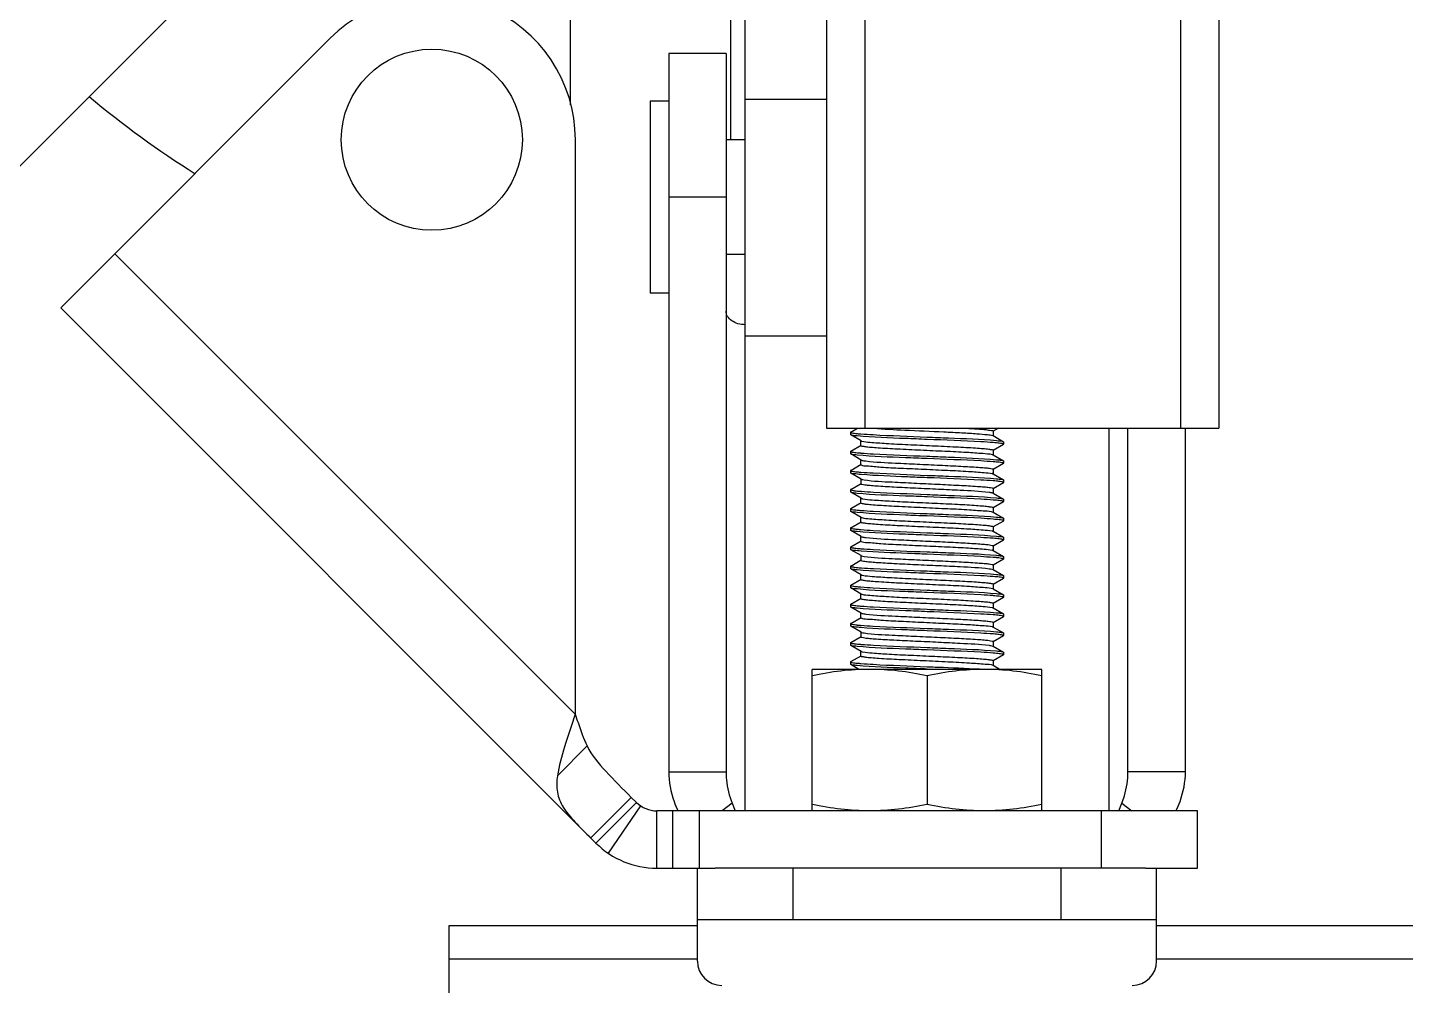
# Model space of a CAD drawing. Extents: x 27938 to 1507990, y 110129 to 923079.
# Drawn here: x 548764 to 549942, y 365595 to 366413 of the extents above; entities that cross this region are included whole.
import ezdxf

# ---------------------------------------------------------------- set-up
doc = ezdxf.new("R2010")
doc.units = 0
doc.header["$LTSCALE"] = 1000
doc.header["$MEASUREMENT"] = 0

msp = doc.modelspace()

# ---------------------------------------------------------------- linework, layer by layer
for p, q in [((549365, 366317.4), (549365, 369059.5)), ((549446.8, 368785.7), (549446.8, 366070.8)), ((549479.5, 368785.7), (549479.5, 366070.8)), ((549749.4, 368785.7), (549749.4, 366070.8)), ((549782.1, 368785.7), (549782.1, 366070.8)), ((549377.3, 365743.7), (549377.3, 366632.6)), ((548964.8, 366502.4), (548727.7, 366265.4)), ((549227.9, 366347.3), (549227.9, 366450)), ((548792.2, 366173.7), (549022.6, 366404.1)), ((549360.9, 366391), (549311.9, 366391)), ((549311.9, 366391), (549311.9, 365777.2)), ((549360.9, 366391), (549360.9, 365777.2)), ((549311.9, 366350.4), (549296, 366350.4)), ((549296, 366350.4), (549296, 366186.2)), ((549377.3, 366352.2), (549446.8, 366352.2)), ((549232, 366317.4), (549232, 365826.3)), ((549377.3, 366317.4), (549360.9, 366317.4)), ((549360.9, 366268.3), (549311.9, 366268.3)), ((549232, 365826.3), (548838.4, 366219.9)), ((549377.3, 366219.3), (549360.9, 366219.3)), ((549311.9, 366186.2), (549296, 366186.2)), ((548792.2, 366173.7), (549249.6, 365716.2)), ((549377.3, 366149.8), (549446.8, 366149.8)), ((549446.8, 366070.8), (549782.1, 366070.8)), ((549467.4, 366067.5), (549467.3, 366067.3)), ((549467.3, 366067.3), (549467.3, 366065.3)), ((549467.4, 366067.5), (549473.1, 366070.8)), ((549593.7, 366070.8), (549589.1, 366068.2)), ((549589.2, 366068.4), (549589.2, 366064.3)), ((549688, 366070.8), (549688, 365743.7)), ((549704.4, 365777.2), (549704.4, 366070.8)), ((549753.5, 365777.2), (549753.5, 366070.8)), ((549467.4, 366065.1), (549467.3, 366065.3)), ((549476.3, 366060), (549467.4, 366065.1)), ((549467.4, 366051.2), (549476.3, 366056.3)), ((549476.1, 366056.1), (549476.1, 366060.2)), ((549588.9, 366064.6), (549589.1, 366064.5)), ((549589.1, 366064.5), (549597.9, 366059.3)), ((549597.9, 366056.9), (549589.1, 366051.8)), ((549597.9, 366059.3), (549598.1, 366059.2)), ((549597.9, 366056.9), (549598.1, 366057.1)), ((549598.1, 366059.2), (549598.1, 366057.1)), ((549467.4, 366051.2), (549467.3, 366051)), ((549467.3, 366051), (549467.3, 366048.9)), ((549467.4, 366048.8), (549467.3, 366048.9)), ((549476.3, 366043.6), (549467.4, 366048.8)), ((549476.1, 366039.7), (549476.1, 366043.8)), ((549476.3, 366043.6), (549476.5, 366043.5)), ((549589.1, 366048.1), (549597.9, 366043)), ((549589.2, 366052), (549589.2, 366047.9)), ((549597.9, 366043), (549598.1, 366042.8)), ((549598.1, 366042.8), (549598.1, 366040.8)), ((549467.4, 366034.8), (549467.3, 366034.6)), ((549467.3, 366034.6), (549467.3, 366032.6)), ((549467.4, 366032.4), (549467.3, 366032.6)), ((549467.4, 366034.8), (549476.3, 366040)), ((549476.3, 366027.3), (549467.4, 366032.4)), ((549597.9, 366040.6), (549589.1, 366035.4)), ((549589.1, 366031.8), (549597.9, 366026.6)), ((549589.2, 366035.7), (549589.2, 366031.6)), ((549597.9, 366040.6), (549598.1, 366040.8)), ((549467.4, 366018.5), (549476.3, 366023.6)), ((549476.1, 366027.5), (549476.1, 366023.4)), ((549597.9, 366024.2), (549589.1, 366019.1)), ((549589.2, 366019.3), (549589.2, 366015.2)), ((549597.9, 366026.6), (549598.1, 366026.5)), ((549597.9, 366024.2), (549598.1, 366024.4)), ((549598.1, 366026.5), (549598.1, 366024.4)), ((549467.4, 366018.5), (549467.3, 366018.3)), ((549467.3, 366018.3), (549467.3, 366016.2)), ((549467.4, 366016.1), (549467.3, 366016.2)), ((549476.3, 366010.9), (549467.4, 366016.1)), ((549467.4, 366002.1), (549476.3, 366007.2)), ((549476.1, 366007), (549476.1, 366011.1)), ((549589.1, 366015.4), (549597.9, 366010.3)), ((549597.9, 366007.9), (549589.1, 366002.7)), ((549597.9, 366010.3), (549598.1, 366010.1)), ((549597.9, 366007.9), (549598.1, 366008.1)), ((549598.1, 366010.1), (549598.1, 366008.1)), ((549467.4, 366002.1), (549467.3, 366001.9)), ((549467.3, 366001.9), (549467.3, 365999.9)), ((549467.4, 365999.7), (549467.3, 365999.9)), ((549476.3, 365994.6), (549467.4, 365999.7)), ((549588.9, 365999.2), (549589.1, 365999.1)), ((549589.1, 365999.1), (549597.9, 365993.9)), ((549589.2, 366002.9), (549589.2, 365998.9)), ((549467.4, 365985.7), (549467.3, 365985.6)), ((549467.3, 365985.6), (549467.3, 365983.5)), ((549467.4, 365985.7), (549476.3, 365990.9)), ((549476.1, 365990.7), (549476.1, 365994.8)), ((549597.9, 365991.5), (549589.1, 365986.4)), ((549589.2, 365986.6), (549589.2, 365982.5)), ((549597.9, 365993.9), (549598.1, 365993.7)), ((549597.9, 365991.5), (549598.1, 365991.7)), ((549598.1, 365993.7), (549598.1, 365991.7)), ((549467.4, 365983.3), (549467.3, 365983.5)), ((549476.3, 365978.2), (549467.4, 365983.3)), ((549467.4, 365969.4), (549476.3, 365974.5)), ((549476.1, 365974.3), (549476.1, 365978.4)), ((549476.3, 365978.2), (549476.5, 365978.1)), ((549589.1, 365982.7), (549597.9, 365977.6)), ((549597.9, 365975.2), (549589.1, 365970)), ((549597.9, 365977.6), (549598.1, 365977.4)), ((549597.9, 365975.2), (549598.1, 365975.3)), ((549598.1, 365977.4), (549598.1, 365975.3)), ((549467.4, 365969.4), (549467.3, 365969.2)), ((549467.3, 365969.2), (549467.3, 365967.2)), ((549467.4, 365967), (549467.3, 365967.2)), ((549476.3, 365961.9), (549467.4, 365967)), ((549476.1, 365962.1), (549476.1, 365958)), ((549589.1, 365966.4), (549597.9, 365961.2)), ((549589.2, 365970.2), (549589.2, 365966.1)), ((549597.9, 365961.2), (549598.1, 365961)), ((549598.1, 365961), (549598.1, 365959)), ((549467.4, 365953), (549467.3, 365952.9)), ((549467.3, 365952.9), (549467.3, 365950.8)), ((549467.4, 365950.6), (549467.3, 365950.8)), ((549467.4, 365953), (549476.3, 365958.2)), ((549476.3, 365945.5), (549467.4, 365950.6)), ((549597.9, 365958.8), (549589.1, 365953.7)), ((549589.1, 365950), (549597.9, 365944.9)), ((549589.2, 365953.9), (549589.2, 365949.8)), ((549597.9, 365958.8), (549598.1, 365959)), ((549467.4, 365936.7), (549467.3, 365936.5)), ((549467.4, 365936.7), (549476.3, 365941.8)), ((549476.1, 365941.6), (549476.1, 365945.7)), ((549597.9, 365942.5), (549589.1, 365937.3)), ((549589.2, 365937.5), (549589.2, 365933.4)), ((549597.9, 365944.9), (549598.1, 365944.7)), ((549597.9, 365942.5), (549598.1, 365942.6)), ((549598.1, 365944.7), (549598.1, 365942.6)), ((549467.3, 365936.5), (549467.3, 365934.5)), ((549467.4, 365934.3), (549467.3, 365934.5)), ((549476.3, 365929.1), (549467.4, 365934.3)), ((549467.4, 365920.3), (549476.3, 365925.5)), ((549476.1, 365925.3), (549476.1, 365929.3)), ((549588.9, 365933.7), (549589.1, 365933.6)), ((549589.1, 365933.6), (549597.9, 365928.5)), ((549597.9, 365926.1), (549589.1, 365921)), ((549597.9, 365928.5), (549598.1, 365928.3)), ((549597.9, 365926.1), (549598.1, 365926.3)), ((549598.1, 365928.3), (549598.1, 365926.3)), ((549467.4, 365920.3), (549467.3, 365920.1)), ((549467.3, 365920.1), (549467.3, 365918.1)), ((549467.4, 365917.9), (549467.3, 365918.1)), ((549476.3, 365912.8), (549467.4, 365917.9)), ((549476.1, 365908.9), (549476.1, 365913)), ((549589.1, 365917.3), (549597.9, 365912.2)), ((549589.2, 365921.2), (549589.2, 365917.1)), ((549467.4, 365904), (549467.3, 365903.8)), ((549467.3, 365903.8), (549467.3, 365901.7)), ((549467.4, 365901.6), (549467.3, 365901.7)), ((549467.4, 365904), (549476.3, 365909.1)), ((549476.3, 365896.4), (549467.4, 365901.6)), ((549476.3, 365912.8), (549476.5, 365912.7)), ((549597.9, 365909.7), (549589.1, 365904.6)), ((549589.2, 365904.8), (549589.2, 365900.7)), ((549597.9, 365912.2), (549598.1, 365912)), ((549597.9, 365909.7), (549598.1, 365909.9)), ((549598.1, 365912), (549598.1, 365909.9)), ((549467.4, 365887.6), (549476.3, 365892.8)), ((549476.1, 365896.6), (549476.1, 365892.6)), ((549589.1, 365900.9), (549597.9, 365895.8)), ((549597.9, 365893.4), (549589.1, 365888.3)), ((549597.9, 365895.8), (549598.1, 365895.6)), ((549597.9, 365893.4), (549598.1, 365893.6)), ((549598.1, 365895.6), (549598.1, 365893.6)), ((549467.4, 365887.6), (549467.3, 365887.4)), ((549467.3, 365887.4), (549467.3, 365885.4)), ((549467.4, 365885.2), (549467.3, 365885.4)), ((549476.3, 365880.1), (549467.4, 365885.2)), ((549476.1, 365876.2), (549476.1, 365880.3)), ((549589.1, 365884.6), (549597.9, 365879.4)), ((549589.2, 365888.5), (549589.2, 365884.4)), ((549597.9, 365879.4), (549598.1, 365879.3)), ((549598.1, 365879.3), (549598.1, 365877.2)), ((549467.4, 365871.3), (549467.3, 365871.1)), ((549467.3, 365871.1), (549467.3, 365869)), ((549467.4, 365868.9), (549467.3, 365869)), ((549467.4, 365871.3), (549476.3, 365876.4)), ((549474.5, 365864.7), (549467.4, 365868.9)), ((549588.9, 365868.3), (549589.1, 365868.2)), ((549597.9, 365877), (549589.1, 365871.9)), ((549589.1, 365868.2), (549595.1, 365864.7)), ((549589.2, 365872.1), (549589.2, 365868)), ((549597.9, 365877), (549598.1, 365877.2)), ((549630.8, 365864.7), (549434.5, 365864.7)), ((549434.5, 365743.7), (549434.5, 365864.7)), ((549537.8, 365864.7), (549532.7, 365865)), ((549532.7, 365859.2), (549532.7, 365749.2)), ((549630.8, 365743.7), (549630.8, 365864.7)), ((549242.1, 365799.3), (549216.7, 365773.8)), ((549311.9, 365777.2), (549360.9, 365777.2)), ((549753.5, 365777.2), (549704.4, 365777.2)), ((549245.2, 365720.6), (549279.9, 365755.3)), ((549249.6, 365716.2), (549284.3, 365750.9)), ((549279.9, 365755.3), (549284.3, 365750.9)), ((549366.2, 365750.2), (549357.6, 365743.7)), ((549366.2, 365750.2), (549368.8, 365743.7)), ((549696.6, 365743.7), (549699.2, 365750.2)), ((549699.2, 365750.2), (549707.7, 365743.7)), ((549287.8, 365748), (549260, 365707.6)), ((549763.7, 365743.7), (549301.7, 365743.7)), ((549301.7, 365694.7), (549301.7, 365743.7)), ((549315.4, 365694.7), (549315.4, 365743.7)), ((549338.1, 365694.7), (549338.1, 365743.7)), ((549681.9, 365694.7), (549681.9, 365743.7)), ((549763.7, 365694.7), (549763.7, 365743.7)), ((549301.7, 365694.7), (549351.7, 365694.7)), ((549336.4, 365645.6), (549336.4, 365694.7)), ((549336.4, 365615.4), (549336.4, 365694.7)), ((549719.5, 365694.7), (549351.7, 365694.7)), ((549418.2, 365650.6), (549418.2, 365694.7)), ((549647.2, 365650.6), (549647.2, 365694.7)), ((549719.5, 365694.7), (549763.7, 365694.7)), ((549728.9, 365645.6), (549728.9, 365694.7)), ((549728.9, 365615.4), (549728.9, 365694.7)), ((549336.4, 365645.6), (549123.8, 365645.6)), ((549728.9, 365650.6), (549336.4, 365650.6)), ((555275.5, 365645.6), (549728.9, 365645.6)), ((549336.4, 365617), (549123.8, 365617)), ((555275.5, 365617), (549728.9, 365617))]:
    msp.add_line(p, q)
at = {"color": 7}
msp.add_line((549123.8, 365645.6), (549123.8, 365003.7), dxfattribs=at)
msp.add_circle((549109.4, 366317.4), 77.4)
for centre, radius, start, end in [((549109.4, 366317.4), 122.7, 0, 135), ((549342.1, 366980.9), 817.8, 230.0192, 237.8659), ((549489.8, 366241.5), 176.1, 264.4922, 265.5586), ((549574.8, 365874.7), 184.4, 84.6378, 85.5439), ((549489.9, 366226.1), 177, 264.5118, 265.5533), ((549489.8, 366208.6), 175.9, 264.491, 265.556), ((549586.8, 366026), 6.24, 73.8589, 74.9069), ((549574.6, 365856.4), 186.3, 84.669, 85.543), ((549574.6, 365839), 187.4, 84.6853, 85.5419), ((549495.9, 366266.3), 250.2, 265.4503, 265.5766), ((549574.8, 365825.3), 184.7, 84.6443, 85.543), ((549489.8, 366176.1), 176.1, 264.4922, 265.5586), ((549489.9, 366160.7), 177, 264.5118, 265.5533), ((549574.8, 365809.2), 184.4, 84.6378, 85.5439), ((549574.6, 365791), 186.3, 84.669, 85.543), ((549489.8, 366143.2), 175.9, 264.491, 265.556), ((549586.8, 365960.6), 6.24, 73.8589, 74.9069), ((549574.6, 365773.6), 187.4, 84.6853, 85.5419), ((549495.9, 366200.9), 250.2, 265.4503, 265.5766), ((549574.8, 365759.9), 184.7, 84.6443, 85.543), ((549489.8, 366110.7), 176.1, 264.4922, 265.5586), ((549574.8, 365743.8), 184.4, 84.6378, 85.5439), ((549489.9, 366095.2), 177, 264.5118, 265.5533), ((549489.8, 366077.7), 175.9, 264.491, 265.556), ((549574.6, 365725.6), 186.3, 84.669, 85.543), ((549586.8, 365895.1), 6.24, 73.8589, 74.9069), ((549574.6, 365708.2), 187.4, 84.6853, 85.5419), ((549495.9, 366135.4), 250.2, 265.4503, 265.5766), ((549574.8, 365694.4), 184.7, 84.6443, 85.543), ((549489.8, 366045.3), 176.1, 264.4922, 265.5586), ((549301.7, 365768.3), 24.5, 225, 270), ((549301.7, 365768.3), 73.6, 225, 270), ((549357.2, 365615.4), 20.8, 180, 270), ((549708.1, 365615.4), 20.8, 270, 0)]:
    msp.add_arc(centre, radius, start, end)
for points, knots in [([(549377.3, 366159.3), (549375.2, 366159.3), (549371.1, 366159.8), (549365.7, 366162.3), (549361.9, 366166), (549360.9, 366169.3), (549360.9, 366170.9)], [0, 0, 0, 0, 0.28799, 0.555344, 0.790517, 1, 1, 1, 1]), ([(549467.3, 366067.3), (549467.3, 366067.3), (549467.5, 366067.1), (549467.7, 366067), (549467.9, 366067)], [0, 0, 0, 0, 0.322656, 1, 1, 1, 1]), ([(549467.9, 366067), (549468.1, 366066.9), (549469.8, 366066.6), (549471.5, 366066.4), (549472.9, 366066.3)], [0, 0, 0, 0, 0.159145, 1, 1, 1, 1]), ([(549486.9, 366070.8), (549495.8, 366070.1), (549515.8, 366069.1), (549541, 366068), (549561.6, 366067), (549574.1, 366066.3), (549582.8, 366065.5), (549587.5, 366065.1), (549588.9, 366064.6)], [0, 0, 0, 0, 0.261947, 0.58881, 0.740857, 0.866927, 0.955861, 1, 1, 1, 1]), ([(549565.9, 366070.8), (549569.2, 366070.6), (549574.7, 366070.2), (549582.5, 366069.9), (549586.1, 366069), (549589.2, 366068.9), (549589.2, 366068.4)], [0, 0, 0, 0, 0.416017, 0.731219, 0.928612, 1, 1, 1, 1]), ([(549473, 366064.2), (549472.3, 366064.3), (549470.4, 366064.5), (549468.4, 366064.5), (549467.4, 366065.1)], [0, 0, 0, 0, 0.378132, 1, 1, 1, 1]), ([(549532.7, 366061.2), (549526.5, 366061.5), (549506.6, 366062.3), (549486.7, 366062.9), (549473, 366064.2)], [0, 0, 0, 0, 0.310323, 1, 1, 1, 1]), ([(549476.1, 366056.1), (549476.1, 366055.7), (549478, 366055.5), (549480.3, 366055), (549485.2, 366054.6), (549494.1, 366053.9), (549508.4, 366053.1), (549527.4, 366052.2), (549547.2, 366051.3), (549565, 366050.5), (549578.4, 366049.5), (549585.7, 366049), (549588.2, 366048.4)], [0, 0, 0, 0, 0.00951, 0.035123, 0.076469, 0.132247, 0.279239, 0.456494, 0.640275, 0.805971, 0.931424, 1, 1, 1, 1]), ([(549476.2, 366066), (549479.7, 366065.7), (549498.5, 366064.6), (549517.3, 366063.9), (549532.7, 366063.3)], [0, 0, 0, 0, 0.184477, 1, 1, 1, 1]), ([(549476.3, 366060), (549476.3, 366059.9), (549476.5, 366059.9), (549476.7, 366059.8), (549476.8, 366059.8)], [0, 0, 0, 0, 0.430479, 1, 1, 1, 1]), ([(549476.8, 366059.8), (549479.1, 366059.1), (549486.1, 366058.7), (549499.2, 366057.6), (549516.9, 366056.8), (549536.9, 366055.9), (549556.2, 366055), (549570.8, 366054.2), (549580, 366053.5), (549585, 366053.1), (549587.3, 366052.6), (549589.2, 366052.4), (549589.2, 366052)], [0, 0, 0, 0, 0.062951, 0.18524, 0.350271, 0.535399, 0.715185, 0.864922, 0.92187, 0.964113, 0.990297, 1, 1, 1, 1]), ([(549532.7, 366063.3), (549538.8, 366063), (549558.6, 366062.2), (549578.4, 366061.6), (549592, 366060.3)], [0, 0, 0, 0, 0.308852, 1, 1, 1, 1]), ([(549589.1, 366058.5), (549585.7, 366058.8), (549566.9, 366059.9), (549548, 366060.6), (549532.7, 366061.2)], [0, 0, 0, 0, 0.18453, 1, 1, 1, 1]), ([(549592, 366060.3), (549592.8, 366060.2), (549594.7, 366060), (549596.9, 366060), (549597.9, 366059.3)], [0, 0, 0, 0, 0.37931, 1, 1, 1, 1]), ([(549597.4, 366057.5), (549597.1, 366057.6), (549595.3, 366057.9), (549593.5, 366058.1), (549592, 366058.3)], [0, 0, 0, 0, 0.163145, 1, 1, 1, 1]), ([(549598.1, 366057.1), (549598.1, 366057.2), (549597.8, 366057.4), (549597.5, 366057.5), (549597.4, 366057.5)], [0, 0, 0, 0, 0.315061, 1, 1, 1, 1]), ([(549467.3, 366051), (549467.3, 366050.9), (549467.5, 366050.7), (549467.7, 366050.7), (549467.9, 366050.6)], [0, 0, 0, 0, 0.322005, 1, 1, 1, 1]), ([(549472.9, 366047.9), (549472.2, 366047.9), (549470.4, 366048.2), (549468.4, 366048.2), (549467.4, 366048.8)], [0, 0, 0, 0, 0.377931, 1, 1, 1, 1]), ([(549467.9, 366050.6), (549468.1, 366050.6), (549469.8, 366050.2), (549471.6, 366050), (549473, 366049.9)], [0, 0, 0, 0, 0.159397, 1, 1, 1, 1]), ([(549532.7, 366044.9), (549526.5, 366045.1), (549506.6, 366046), (549486.6, 366046.5), (549472.9, 366047.9)], [0, 0, 0, 0, 0.310595, 1, 1, 1, 1]), ([(549476.2, 366049.6), (549479.7, 366049.3), (549498.5, 366048.2), (549517.3, 366047.5), (549532.7, 366046.9)], [0, 0, 0, 0, 0.184455, 1, 1, 1, 1]), ([(549476.5, 366043.5), (549476.7, 366043.4), (549478, 366043.1), (549479.2, 366043), (549480.3, 366042.8)], [0, 0, 0, 0, 0.158312, 1, 1, 1, 1]), ([(549480.3, 366042.8), (549488.8, 366041.8), (549503.4, 366041.2), (549524.5, 366040.1), (549543.2, 366039.3), (549560.5, 366038.4), (549573.4, 366037.7), (549581.3, 366037.1), (549585.6, 366036.7), (549587.6, 366036.2), (549589.2, 366036), (549589.2, 366035.7)], [0, 0, 0, 0, 0.234088, 0.402448, 0.579889, 0.745639, 0.880314, 0.930897, 0.968237, 0.991317, 1, 1, 1, 1]), ([(549532.7, 366046.9), (549538.8, 366046.7), (549558.6, 366045.8), (549578.4, 366045.2), (549592, 366043.9)], [0, 0, 0, 0, 0.308927, 1, 1, 1, 1]), ([(549589.1, 366042.1), (549585.7, 366042.4), (549566.8, 366043.6), (549548, 366044.2), (549532.7, 366044.9)], [0, 0, 0, 0, 0.184554, 1, 1, 1, 1]), ([(549588.2, 366048.4), (549588.4, 366048.4), (549588.7, 366048.3), (549588.9, 366048.2), (549589.1, 366048.1)], [0, 0, 0, 0, 0.59312, 1, 1, 1, 1]), ([(549592, 366043.9), (549592.8, 366043.9), (549594.7, 366043.6), (549596.9, 366043.6), (549597.9, 366043)], [0, 0, 0, 0, 0.379296, 1, 1, 1, 1]), ([(549467.3, 366034.6), (549467.3, 366034.6), (549467.5, 366034.4), (549467.7, 366034.3), (549467.8, 366034.3)], [0, 0, 0, 0, 0.324871, 1, 1, 1, 1]), ([(549476.3, 366031.2), (549474.2, 366031.4), (549471.4, 366031.8), (549468.2, 366031.9), (549467.4, 366032.4)], [0, 0, 0, 0, 0.683734, 1, 1, 1, 1]), ([(549467.8, 366034.3), (549468.1, 366034.2), (549469.8, 366033.8), (549471.5, 366033.7), (549472.9, 366033.5)], [0, 0, 0, 0, 0.157623, 1, 1, 1, 1]), ([(549476.1, 366039.7), (549476.1, 366039.7), (549476.1, 366039.6), (549476.2, 366039.6), (549476.3, 366039.5)], [0, 0, 0, 0, 0.402304, 1, 1, 1, 1]), ([(549476.2, 366033.3), (549479.7, 366033), (549498.5, 366031.8), (549517.3, 366031.2), (549532.7, 366030.5)], [0, 0, 0, 0, 0.184436, 1, 1, 1, 1]), ([(549476.3, 366039.5), (549477.8, 366038.6), (549483.8, 366038.7), (549494.9, 366037.3), (549511.2, 366036.7), (549530.1, 366035.8), (549549.4, 366034.9), (549566.6, 366034.1), (549579.3, 366033.1), (549586.1, 366032.6), (549588.4, 366032)], [0, 0, 0, 0, 0.046973, 0.152409, 0.303029, 0.479455, 0.658932, 0.818305, 0.937036, 1, 1, 1, 1]), ([(549532.7, 366028.5), (549527.1, 366028.7), (549508.3, 366029.5), (549489.5, 366030.2), (549476.3, 366031.2)], [0, 0, 0, 0, 0.297863, 1, 1, 1, 1]), ([(549588.5, 366032), (549588.6, 366032), (549588.8, 366031.9), (549589, 366031.8), (549589.1, 366031.8)], [0, 0, 0, 0, 0.572041, 1, 1, 1, 1]), ([(549597.4, 366041.1), (549597.1, 366041.2), (549595.3, 366041.6), (549593.5, 366041.8), (549591.9, 366041.9)], [0, 0, 0, 0, 0.159617, 1, 1, 1, 1]), ([(549598.1, 366040.8), (549598.1, 366040.9), (549597.8, 366041), (549597.6, 366041.1), (549597.4, 366041.1)], [0, 0, 0, 0, 0.317967, 1, 1, 1, 1]), ([(549476.1, 366023.4), (549476.1, 366023.1), (549477.8, 366022.8), (549479.9, 366022.4), (549484.2, 366022), (549492.4, 366021.3), (549505.6, 366020.6), (549523.2, 366019.7), (549542.1, 366018.9), (549563.1, 366017.8), (549577.6, 366017.2), (549585.8, 366016.1)], [0, 0, 0, 0, 0.00884, 0.032379, 0.070466, 0.122006, 0.258971, 0.426878, 0.605536, 0.773444, 1, 1, 1, 1]), ([(549476.3, 366027.3), (549476.4, 366027.2), (549477.2, 366026.9), (549478.1, 366026.8), (549478.8, 366026.7)], [0, 0, 0, 0, 0.147905, 1, 1, 1, 1]), ([(549478.8, 366026.7), (549486.8, 366025.5), (549501.1, 366025), (549522, 366023.9), (549541.1, 366023), (549559.1, 366022.1), (549572.5, 366021.4), (549580.9, 366020.7), (549585.4, 366020.4), (549587.5, 366019.9), (549589.2, 366019.6), (549589.2, 366019.3)], [0, 0, 0, 0, 0.218787, 0.386207, 0.566108, 0.736243, 0.875583, 0.928118, 0.966979, 0.991, 1, 1, 1, 1]), ([(549532.7, 366030.5), (549538.8, 366030.3), (549558.5, 366029.5), (549578.3, 366028.9), (549591.9, 366027.6)], [0, 0, 0, 0, 0.308576, 1, 1, 1, 1]), ([(549589.1, 366025.8), (549585.6, 366026.1), (549566.8, 366027.2), (549548, 366027.9), (549532.7, 366028.5)], [0, 0, 0, 0, 0.184575, 1, 1, 1, 1]), ([(549591.9, 366027.6), (549592.7, 366027.5), (549594.7, 366027.2), (549596.8, 366027.3), (549597.9, 366026.6)], [0, 0, 0, 0, 0.37952, 1, 1, 1, 1]), ([(549597.3, 366024.8), (549597, 366024.9), (549595.2, 366025.2), (549593.4, 366025.4), (549591.9, 366025.6)], [0, 0, 0, 0, 0.163234, 1, 1, 1, 1]), ([(549598.1, 366024.4), (549598.1, 366024.5), (549597.8, 366024.7), (549597.5, 366024.8), (549597.3, 366024.8)], [0, 0, 0, 0, 0.313847, 1, 1, 1, 1]), ([(549467.3, 366018.3), (549467.3, 366018.2), (549468, 366017.7), (549468.8, 366017.7), (549469.5, 366017.6)], [0, 0, 0, 0, 0.093121, 1, 1, 1, 1]), ([(549472.9, 366015.1), (549472.2, 366015.2), (549470.4, 366015.5), (549468.4, 366015.5), (549467.4, 366016.1)], [0, 0, 0, 0, 0.377935, 1, 1, 1, 1]), ([(549469.5, 366017.6), (549469.9, 366017.5), (549472.1, 366017.2), (549474.2, 366017.1), (549476, 366016.9)], [0, 0, 0, 0, 0.190828, 1, 1, 1, 1]), ([(549532.7, 366012.1), (549526.5, 366012.4), (549506.6, 366013.2), (549486.6, 366013.8), (549472.9, 366015.1)], [0, 0, 0, 0, 0.310578, 1, 1, 1, 1]), ([(549476.3, 366010.9), (549476.4, 366010.8), (549476.9, 366010.7), (549477.3, 366010.6), (549477.6, 366010.5)], [0, 0, 0, 0, 0.388593, 1, 1, 1, 1]), ([(549476.6, 366016.9), (549480, 366016.6), (549498.7, 366015.5), (549517.4, 366014.8), (549532.7, 366014.2)], [0, 0, 0, 0, 0.18595, 1, 1, 1, 1]), ([(549477.6, 366010.5), (549480.3, 366010), (549487.9, 366009.4), (549501.6, 366008.5), (549519.4, 366007.6), (549539, 366006.8), (549557.6, 366005.9), (549571.7, 366005.1), (549580.4, 366004.4), (549585.2, 366004), (549587.4, 366003.5), (549589.2, 366003.3), (549589.2, 366002.9)], [0, 0, 0, 0, 0.074051, 0.202548, 0.368862, 0.551322, 0.726125, 0.870472, 0.925123, 0.96561, 0.990669, 1, 1, 1, 1]), ([(549532.7, 366014.2), (549538.8, 366013.9), (549558.5, 366013.1), (549578.3, 366012.5), (549591.9, 366011.2)], [0, 0, 0, 0, 0.308379, 1, 1, 1, 1]), ([(549589.1, 366009.4), (549585.7, 366009.7), (549566.9, 366010.8), (549548, 366011.5), (549532.7, 366012.1)], [0, 0, 0, 0, 0.184524, 1, 1, 1, 1]), ([(549585.8, 366016.1), (549586.2, 366016.1), (549587.3, 366015.9), (549588.4, 366015.8), (549589.1, 366015.4)], [0, 0, 0, 0, 0.360643, 1, 1, 1, 1]), ([(549591.9, 366011.2), (549592.7, 366011.2), (549594.7, 366010.9), (549596.8, 366010.9), (549597.9, 366010.3)], [0, 0, 0, 0, 0.379704, 1, 1, 1, 1]), ([(549597.4, 366008.4), (549597.2, 366008.5), (549595.4, 366008.9), (549593.5, 366009), (549592, 366009.2)], [0, 0, 0, 0, 0.159226, 1, 1, 1, 1]), ([(549598.1, 366008.1), (549598.1, 366008.1), (549597.8, 366008.3), (549597.6, 366008.4), (549597.4, 366008.4)], [0, 0, 0, 0, 0.318631, 1, 1, 1, 1]), ([(549467.3, 366001.9), (549467.3, 366001.8), (549467.5, 366001.7), (549467.7, 366001.6), (549467.9, 366001.6)], [0, 0, 0, 0, 0.322656, 1, 1, 1, 1]), ([(549473, 365998.8), (549472.3, 365998.9), (549470.4, 365999.1), (549468.4, 365999.1), (549467.4, 365999.7)], [0, 0, 0, 0, 0.378132, 1, 1, 1, 1]), ([(549467.9, 366001.6), (549468.1, 366001.5), (549469.8, 366001.1), (549471.5, 366001), (549472.9, 366000.8)], [0, 0, 0, 0, 0.159145, 1, 1, 1, 1]), ([(549532.7, 365995.8), (549526.5, 365996), (549506.6, 365996.9), (549486.7, 365997.5), (549473, 365998.8)], [0, 0, 0, 0, 0.310323, 1, 1, 1, 1]), ([(549476.1, 366007), (549476.1, 366006.7), (549478.1, 366006.4), (549480.5, 366005.9), (549485.6, 366005.5), (549495, 366004.8), (549509.9, 366004), (549529.5, 366003.1), (549549.6, 366002.1), (549567.4, 366001.4), (549580, 366000.2), (549586.9, 366000), (549588.9, 365999.2)], [0, 0, 0, 0, 0.009911, 0.036684, 0.079861, 0.138026, 0.290611, 0.473012, 0.659513, 0.823824, 0.942824, 1, 1, 1, 1]), ([(549476.2, 366000.5), (549479.7, 366000.3), (549498.5, 365999.1), (549517.3, 365998.4), (549532.7, 365997.8)], [0, 0, 0, 0, 0.184477, 1, 1, 1, 1]), ([(549532.7, 365997.8), (549538.8, 365997.6), (549558.6, 365996.7), (549578.4, 365996.2), (549592, 365994.9)], [0, 0, 0, 0, 0.308852, 1, 1, 1, 1]), ([(549589.1, 365993.1), (549585.7, 365993.4), (549566.9, 365994.5), (549548, 365995.2), (549532.7, 365995.8)], [0, 0, 0, 0, 0.18453, 1, 1, 1, 1]), ([(549467.3, 365985.6), (549467.3, 365985.5), (549467.5, 365985.3), (549467.7, 365985.3), (549467.9, 365985.2)], [0, 0, 0, 0, 0.322005, 1, 1, 1, 1]), ([(549467.9, 365985.2), (549468.1, 365985.1), (549469.8, 365984.8), (549471.6, 365984.6), (549473, 365984.5)], [0, 0, 0, 0, 0.159397, 1, 1, 1, 1]), ([(549476.1, 365990.7), (549476.1, 365990.3), (549478, 365990.1), (549480.3, 365989.6), (549485.2, 365989.2), (549494.1, 365988.5), (549508.4, 365987.7), (549527.4, 365986.8), (549547.2, 365985.9), (549565, 365985.1), (549578.4, 365984.1), (549585.7, 365983.6), (549588.2, 365983)], [0, 0, 0, 0, 0.00951, 0.035123, 0.076469, 0.132247, 0.279239, 0.456494, 0.640275, 0.805971, 0.931424, 1, 1, 1, 1]), ([(549476.2, 365984.2), (549479.7, 365983.9), (549498.5, 365982.8), (549517.3, 365982.1), (549532.7, 365981.5)], [0, 0, 0, 0, 0.184455, 1, 1, 1, 1]), ([(549476.3, 365994.6), (549476.3, 365994.5), (549476.5, 365994.5), (549476.7, 365994.4), (549476.8, 365994.4)], [0, 0, 0, 0, 0.430479, 1, 1, 1, 1]), ([(549476.8, 365994.4), (549479.1, 365993.7), (549486.1, 365993.3), (549499.2, 365992.2), (549516.9, 365991.4), (549536.9, 365990.5), (549556.2, 365989.6), (549570.8, 365988.8), (549580, 365988.1), (549585, 365987.7), (549587.3, 365987.2), (549589.2, 365987), (549589.2, 365986.6)], [0, 0, 0, 0, 0.062951, 0.18524, 0.350271, 0.535399, 0.715185, 0.864922, 0.92187, 0.964113, 0.990297, 1, 1, 1, 1]), ([(549592, 365994.9), (549592.8, 365994.8), (549594.7, 365994.5), (549596.9, 365994.5), (549597.9, 365993.9)], [0, 0, 0, 0, 0.37931, 1, 1, 1, 1]), ([(549597.4, 365992.1), (549597.1, 365992.2), (549595.3, 365992.5), (549593.5, 365992.7), (549592, 365992.8)], [0, 0, 0, 0, 0.163145, 1, 1, 1, 1]), ([(549598.1, 365991.7), (549598.1, 365991.8), (549597.8, 365992), (549597.5, 365992), (549597.4, 365992.1)], [0, 0, 0, 0, 0.315061, 1, 1, 1, 1]), ([(549472.9, 365982.4), (549472.2, 365982.5), (549470.4, 365982.8), (549468.4, 365982.8), (549467.4, 365983.3)], [0, 0, 0, 0, 0.377931, 1, 1, 1, 1]), ([(549532.7, 365979.4), (549526.5, 365979.7), (549506.6, 365980.5), (549486.6, 365981.1), (549472.9, 365982.4)], [0, 0, 0, 0, 0.310595, 1, 1, 1, 1]), ([(549476.1, 365974.3), (549476.1, 365974.3), (549476.1, 365974.2), (549476.2, 365974.2), (549476.3, 365974.1)], [0, 0, 0, 0, 0.402304, 1, 1, 1, 1]), ([(549476.3, 365974.1), (549477.8, 365973.2), (549483.8, 365973.3), (549494.9, 365971.9), (549511.2, 365971.3), (549530.1, 365970.3), (549549.4, 365969.5), (549566.6, 365968.6), (549579.3, 365967.7), (549586.1, 365967.2), (549588.4, 365966.6)], [0, 0, 0, 0, 0.046973, 0.152409, 0.303029, 0.479455, 0.658932, 0.818305, 0.937036, 1, 1, 1, 1]), ([(549476.5, 365978.1), (549476.7, 365978), (549478, 365977.7), (549479.2, 365977.5), (549480.3, 365977.4)], [0, 0, 0, 0, 0.158312, 1, 1, 1, 1]), ([(549480.3, 365977.4), (549488.8, 365976.4), (549503.4, 365975.8), (549524.5, 365974.7), (549543.2, 365973.9), (549560.5, 365973), (549573.4, 365972.3), (549581.3, 365971.6), (549585.6, 365971.3), (549587.6, 365970.8), (549589.2, 365970.6), (549589.2, 365970.2)], [0, 0, 0, 0, 0.234088, 0.402448, 0.579889, 0.745639, 0.880314, 0.930897, 0.968237, 0.991317, 1, 1, 1, 1]), ([(549532.7, 365981.5), (549538.8, 365981.2), (549558.6, 365980.4), (549578.4, 365979.8), (549592, 365978.5)], [0, 0, 0, 0, 0.308927, 1, 1, 1, 1]), ([(549589.1, 365976.7), (549585.7, 365977), (549566.8, 365978.1), (549548, 365978.8), (549532.7, 365979.4)], [0, 0, 0, 0, 0.184554, 1, 1, 1, 1]), ([(549588.2, 365983), (549588.4, 365983), (549588.7, 365982.9), (549588.9, 365982.8), (549589.1, 365982.7)], [0, 0, 0, 0, 0.59312, 1, 1, 1, 1]), ([(549597.4, 365975.7), (549597.1, 365975.8), (549595.3, 365976.2), (549593.5, 365976.3), (549591.9, 365976.5)], [0, 0, 0, 0, 0.159617, 1, 1, 1, 1]), ([(549592, 365978.5), (549592.8, 365978.4), (549594.7, 365978.2), (549596.9, 365978.2), (549597.9, 365977.6)], [0, 0, 0, 0, 0.379296, 1, 1, 1, 1]), ([(549598.1, 365975.3), (549598.1, 365975.4), (549597.8, 365975.6), (549597.6, 365975.7), (549597.4, 365975.7)], [0, 0, 0, 0, 0.317967, 1, 1, 1, 1]), ([(549467.3, 365969.2), (549467.3, 365969.1), (549467.5, 365969), (549467.7, 365968.9), (549467.8, 365968.9)], [0, 0, 0, 0, 0.324871, 1, 1, 1, 1]), ([(549476.3, 365965.8), (549474.2, 365965.9), (549471.4, 365966.3), (549468.2, 365966.5), (549467.4, 365967)], [0, 0, 0, 0, 0.683734, 1, 1, 1, 1]), ([(549467.8, 365968.9), (549468.1, 365968.8), (549469.8, 365968.4), (549471.5, 365968.3), (549472.9, 365968.1)], [0, 0, 0, 0, 0.157623, 1, 1, 1, 1]), ([(549476.2, 365967.8), (549479.7, 365967.6), (549498.5, 365966.4), (549517.3, 365965.7), (549532.7, 365965.1)], [0, 0, 0, 0, 0.184436, 1, 1, 1, 1]), ([(549532.7, 365963.1), (549527.1, 365963.3), (549508.3, 365964.1), (549489.5, 365964.8), (549476.3, 365965.8)], [0, 0, 0, 0, 0.297863, 1, 1, 1, 1]), ([(549476.3, 365961.9), (549476.4, 365961.8), (549477.2, 365961.5), (549478.1, 365961.4), (549478.8, 365961.3)], [0, 0, 0, 0, 0.147905, 1, 1, 1, 1]), ([(549478.8, 365961.3), (549486.8, 365960), (549501.1, 365959.6), (549522, 365958.4), (549541.1, 365957.6), (549559.1, 365956.7), (549572.5, 365956), (549580.9, 365955.3), (549585.4, 365954.9), (549587.5, 365954.5), (549589.2, 365954.2), (549589.2, 365953.9)], [0, 0, 0, 0, 0.218787, 0.386207, 0.566108, 0.736243, 0.875583, 0.928118, 0.966979, 0.991, 1, 1, 1, 1]), ([(549532.7, 365965.1), (549538.8, 365964.9), (549558.5, 365964), (549578.3, 365963.5), (549591.9, 365962.2)], [0, 0, 0, 0, 0.308576, 1, 1, 1, 1]), ([(549589.1, 365960.4), (549585.6, 365960.6), (549566.8, 365961.8), (549548, 365962.5), (549532.7, 365963.1)], [0, 0, 0, 0, 0.184575, 1, 1, 1, 1]), ([(549588.5, 365966.6), (549588.6, 365966.5), (549588.8, 365966.5), (549589, 365966.4), (549589.1, 365966.4)], [0, 0, 0, 0, 0.572041, 1, 1, 1, 1]), ([(549591.9, 365962.2), (549592.7, 365962.1), (549594.7, 365961.8), (549596.8, 365961.8), (549597.9, 365961.2)], [0, 0, 0, 0, 0.37952, 1, 1, 1, 1]), ([(549597.3, 365959.4), (549597, 365959.5), (549595.2, 365959.8), (549593.4, 365960), (549591.9, 365960.1)], [0, 0, 0, 0, 0.163234, 1, 1, 1, 1]), ([(549467.3, 365952.9), (549467.3, 365952.8), (549468, 365952.2), (549468.8, 365952.3), (549469.5, 365952.2)], [0, 0, 0, 0, 0.093121, 1, 1, 1, 1]), ([(549472.9, 365949.7), (549472.2, 365949.8), (549470.4, 365950.1), (549468.4, 365950.1), (549467.4, 365950.6)], [0, 0, 0, 0, 0.377935, 1, 1, 1, 1]), ([(549469.5, 365952.2), (549469.9, 365952.1), (549472.1, 365951.8), (549474.2, 365951.6), (549476, 365951.5)], [0, 0, 0, 0, 0.190828, 1, 1, 1, 1]), ([(549532.7, 365946.7), (549526.5, 365947), (549506.6, 365947.8), (549486.6, 365948.4), (549472.9, 365949.7)], [0, 0, 0, 0, 0.310578, 1, 1, 1, 1]), ([(549476.1, 365958), (549476.1, 365957.6), (549477.8, 365957.4), (549479.9, 365956.9), (549484.2, 365956.6), (549492.4, 365955.9), (549505.6, 365955.2), (549523.2, 365954.3), (549542.1, 365953.5), (549563.1, 365952.4), (549577.6, 365951.8), (549585.8, 365950.7)], [0, 0, 0, 0, 0.00884, 0.032379, 0.070466, 0.122006, 0.258971, 0.426878, 0.605536, 0.773444, 1, 1, 1, 1]), ([(549476.6, 365951.5), (549480, 365951.2), (549498.7, 365950.1), (549517.4, 365949.4), (549532.7, 365948.8)], [0, 0, 0, 0, 0.18595, 1, 1, 1, 1]), ([(549532.7, 365948.8), (549538.8, 365948.5), (549558.5, 365947.7), (549578.3, 365947.1), (549591.9, 365945.8)], [0, 0, 0, 0, 0.308379, 1, 1, 1, 1]), ([(549585.8, 365950.7), (549586.2, 365950.6), (549587.3, 365950.5), (549588.4, 365950.4), (549589.1, 365950)], [0, 0, 0, 0, 0.360643, 1, 1, 1, 1]), ([(549598.1, 365959), (549598.1, 365959.1), (549597.8, 365959.3), (549597.5, 365959.3), (549597.3, 365959.4)], [0, 0, 0, 0, 0.313847, 1, 1, 1, 1]), ([(549476.1, 365941.6), (549476.1, 365941.2), (549478.1, 365941), (549480.5, 365940.5), (549485.6, 365940.1), (549495, 365939.4), (549509.9, 365938.6), (549529.5, 365937.7), (549549.6, 365936.7), (549567.4, 365936), (549580, 365934.8), (549586.9, 365934.5), (549588.9, 365933.7)], [0, 0, 0, 0, 0.009911, 0.036684, 0.079861, 0.138026, 0.290611, 0.473012, 0.659513, 0.823824, 0.942824, 1, 1, 1, 1]), ([(549476.3, 365945.5), (549476.4, 365945.4), (549476.9, 365945.3), (549477.3, 365945.2), (549477.6, 365945.1)], [0, 0, 0, 0, 0.388593, 1, 1, 1, 1]), ([(549477.6, 365945.1), (549480.3, 365944.6), (549487.9, 365944), (549501.6, 365943.1), (549519.4, 365942.2), (549539, 365941.3), (549557.6, 365940.4), (549571.7, 365939.7), (549580.4, 365939), (549585.2, 365938.6), (549587.4, 365938.1), (549589.2, 365937.9), (549589.2, 365937.5)], [0, 0, 0, 0, 0.074051, 0.202548, 0.368862, 0.551322, 0.726125, 0.870472, 0.925123, 0.96561, 0.990669, 1, 1, 1, 1]), ([(549589.1, 365944), (549585.7, 365944.3), (549566.9, 365945.4), (549548, 365946.1), (549532.7, 365946.7)], [0, 0, 0, 0, 0.184524, 1, 1, 1, 1]), ([(549591.9, 365945.8), (549592.7, 365945.8), (549594.7, 365945.5), (549596.8, 365945.5), (549597.9, 365944.9)], [0, 0, 0, 0, 0.379704, 1, 1, 1, 1]), ([(549597.4, 365943), (549597.2, 365943.1), (549595.4, 365943.5), (549593.5, 365943.6), (549592, 365943.8)], [0, 0, 0, 0, 0.159226, 1, 1, 1, 1]), ([(549598.1, 365942.6), (549598.1, 365942.7), (549597.8, 365942.9), (549597.6, 365943), (549597.4, 365943)], [0, 0, 0, 0, 0.318631, 1, 1, 1, 1]), ([(549467.3, 365936.5), (549467.3, 365936.4), (549467.5, 365936.3), (549467.7, 365936.2), (549467.9, 365936.1)], [0, 0, 0, 0, 0.322656, 1, 1, 1, 1]), ([(549473, 365933.4), (549472.3, 365933.4), (549470.4, 365933.7), (549468.4, 365933.7), (549467.4, 365934.3)], [0, 0, 0, 0, 0.378132, 1, 1, 1, 1]), ([(549467.9, 365936.1), (549468.1, 365936.1), (549469.8, 365935.7), (549471.5, 365935.5), (549472.9, 365935.4)], [0, 0, 0, 0, 0.159145, 1, 1, 1, 1]), ([(549532.7, 365930.4), (549526.5, 365930.6), (549506.6, 365931.5), (549486.7, 365932), (549473, 365933.4)], [0, 0, 0, 0, 0.310323, 1, 1, 1, 1]), ([(549476.1, 365925.3), (549476.1, 365924.9), (549478, 365924.7), (549480.3, 365924.2), (549485.2, 365923.8), (549494.1, 365923.1), (549508.4, 365922.3), (549527.4, 365921.4), (549547.2, 365920.5), (549565, 365919.7), (549578.4, 365918.7), (549585.7, 365918.2), (549588.2, 365917.6)], [0, 0, 0, 0, 0.00951, 0.035123, 0.076469, 0.132247, 0.279239, 0.456494, 0.640275, 0.805971, 0.931424, 1, 1, 1, 1]), ([(549476.2, 365935.1), (549479.7, 365934.9), (549498.5, 365933.7), (549517.3, 365933), (549532.7, 365932.4)], [0, 0, 0, 0, 0.184477, 1, 1, 1, 1]), ([(549476.3, 365929.1), (549476.3, 365929.1), (549476.5, 365929), (549476.7, 365929), (549476.8, 365928.9)], [0, 0, 0, 0, 0.430479, 1, 1, 1, 1]), ([(549476.8, 365928.9), (549479.1, 365928.3), (549486.1, 365927.9), (549499.2, 365926.8), (549516.9, 365926), (549536.9, 365925.1), (549556.2, 365924.2), (549570.8, 365923.4), (549580, 365922.7), (549585, 365922.3), (549587.3, 365921.8), (549589.2, 365921.5), (549589.2, 365921.2)], [0, 0, 0, 0, 0.062951, 0.18524, 0.350271, 0.535399, 0.715185, 0.864922, 0.92187, 0.964113, 0.990297, 1, 1, 1, 1]), ([(549532.7, 365932.4), (549538.8, 365932.2), (549558.6, 365931.3), (549578.4, 365930.7), (549592, 365929.5)], [0, 0, 0, 0, 0.308852, 1, 1, 1, 1]), ([(549589.1, 365927.7), (549585.7, 365927.9), (549566.9, 365929.1), (549548, 365929.8), (549532.7, 365930.4)], [0, 0, 0, 0, 0.18453, 1, 1, 1, 1]), ([(549592, 365929.5), (549592.8, 365929.4), (549594.7, 365929.1), (549596.9, 365929.1), (549597.9, 365928.5)], [0, 0, 0, 0, 0.37931, 1, 1, 1, 1]), ([(549597.4, 365926.7), (549597.1, 365926.7), (549595.3, 365927.1), (549593.5, 365927.3), (549592, 365927.4)], [0, 0, 0, 0, 0.163145, 1, 1, 1, 1]), ([(549598.1, 365926.3), (549598.1, 365926.4), (549597.8, 365926.6), (549597.5, 365926.6), (549597.4, 365926.7)], [0, 0, 0, 0, 0.315061, 1, 1, 1, 1]), ([(549467.3, 365920.1), (549467.3, 365920.1), (549467.5, 365919.9), (549467.7, 365919.8), (549467.9, 365919.8)], [0, 0, 0, 0, 0.322005, 1, 1, 1, 1]), ([(549472.9, 365917), (549472.2, 365917.1), (549470.4, 365917.3), (549468.4, 365917.3), (549467.4, 365917.9)], [0, 0, 0, 0, 0.377931, 1, 1, 1, 1]), ([(549467.9, 365919.8), (549468.1, 365919.7), (549469.8, 365919.4), (549471.6, 365919.2), (549473, 365919.1)], [0, 0, 0, 0, 0.159397, 1, 1, 1, 1]), ([(549532.7, 365914), (549526.5, 365914.3), (549506.6, 365915.1), (549486.6, 365915.7), (549472.9, 365917)], [0, 0, 0, 0, 0.310595, 1, 1, 1, 1]), ([(549476.2, 365918.8), (549479.7, 365918.5), (549498.5, 365917.4), (549517.3, 365916.7), (549532.7, 365916.1)], [0, 0, 0, 0, 0.184455, 1, 1, 1, 1]), ([(549532.7, 365916.1), (549538.8, 365915.8), (549558.6, 365915), (549578.4, 365914.4), (549592, 365913.1)], [0, 0, 0, 0, 0.308927, 1, 1, 1, 1]), ([(549589.1, 365911.3), (549585.7, 365911.6), (549566.8, 365912.7), (549548, 365913.4), (549532.7, 365914)], [0, 0, 0, 0, 0.184554, 1, 1, 1, 1]), ([(549588.2, 365917.6), (549588.4, 365917.5), (549588.7, 365917.5), (549588.9, 365917.4), (549589.1, 365917.3)], [0, 0, 0, 0, 0.59312, 1, 1, 1, 1]), ([(549592, 365913.1), (549592.8, 365913), (549594.7, 365912.8), (549596.9, 365912.8), (549597.9, 365912.2)], [0, 0, 0, 0, 0.379296, 1, 1, 1, 1]), ([(549467.3, 365903.8), (549467.3, 365903.7), (549467.5, 365903.5), (549467.7, 365903.5), (549467.8, 365903.4)], [0, 0, 0, 0, 0.324871, 1, 1, 1, 1]), ([(549476.3, 365900.4), (549474.2, 365900.5), (549471.4, 365900.9), (549468.2, 365901.1), (549467.4, 365901.6)], [0, 0, 0, 0, 0.683734, 1, 1, 1, 1]), ([(549467.8, 365903.4), (549468.1, 365903.4), (549469.8, 365903), (549471.5, 365902.8), (549472.9, 365902.7)], [0, 0, 0, 0, 0.157623, 1, 1, 1, 1]), ([(549476.1, 365908.9), (549476.1, 365908.9), (549476.1, 365908.8), (549476.2, 365908.7), (549476.3, 365908.7)], [0, 0, 0, 0, 0.402304, 1, 1, 1, 1]), ([(549476.2, 365902.4), (549479.7, 365902.1), (549498.5, 365901), (549517.3, 365900.3), (549532.7, 365899.7)], [0, 0, 0, 0, 0.184436, 1, 1, 1, 1]), ([(549476.3, 365908.7), (549477.8, 365907.8), (549483.8, 365907.8), (549494.9, 365906.5), (549511.2, 365905.9), (549530.1, 365904.9), (549549.4, 365904), (549566.6, 365903.2), (549579.3, 365902.2), (549586.1, 365901.8), (549588.4, 365901.2)], [0, 0, 0, 0, 0.046973, 0.152409, 0.303029, 0.479455, 0.658932, 0.818305, 0.937036, 1, 1, 1, 1]), ([(549476.5, 365912.7), (549476.7, 365912.6), (549478, 365912.3), (549479.2, 365912.1), (549480.3, 365912)], [0, 0, 0, 0, 0.158312, 1, 1, 1, 1]), ([(549480.3, 365912), (549488.8, 365911), (549503.4, 365910.3), (549524.5, 365909.3), (549543.2, 365908.4), (549560.5, 365907.6), (549573.4, 365906.9), (549581.3, 365906.2), (549585.6, 365905.8), (549587.6, 365905.4), (549589.2, 365905.1), (549589.2, 365904.8)], [0, 0, 0, 0, 0.234088, 0.402448, 0.579889, 0.745639, 0.880314, 0.930897, 0.968237, 0.991317, 1, 1, 1, 1]), ([(549597.4, 365910.3), (549597.1, 365910.4), (549595.3, 365910.7), (549593.5, 365910.9), (549591.9, 365911.1)], [0, 0, 0, 0, 0.159617, 1, 1, 1, 1]), ([(549598.1, 365909.9), (549598.1, 365910), (549597.8, 365910.2), (549597.6, 365910.3), (549597.4, 365910.3)], [0, 0, 0, 0, 0.317967, 1, 1, 1, 1]), ([(549476.1, 365892.6), (549476.1, 365892.2), (549477.8, 365892), (549479.9, 365891.5), (549484.2, 365891.1), (549492.4, 365890.5), (549505.6, 365889.7), (549523.2, 365888.9), (549542.1, 365888.1), (549563.1, 365886.9), (549577.6, 365886.4), (549585.8, 365885.3)], [0, 0, 0, 0, 0.00884, 0.032379, 0.070466, 0.122006, 0.258971, 0.426878, 0.605536, 0.773444, 1, 1, 1, 1]), ([(549532.7, 365897.7), (549527.1, 365897.9), (549508.3, 365898.7), (549489.5, 365899.3), (549476.3, 365900.4)], [0, 0, 0, 0, 0.297863, 1, 1, 1, 1]), ([(549476.3, 365896.4), (549476.4, 365896.4), (549477.2, 365896.1), (549478.1, 365895.9), (549478.8, 365895.8)], [0, 0, 0, 0, 0.147905, 1, 1, 1, 1]), ([(549478.8, 365895.8), (549486.8, 365894.6), (549501.1, 365894.1), (549522, 365893), (549541.1, 365892.2), (549559.1, 365891.3), (549572.5, 365890.6), (549580.9, 365889.9), (549585.4, 365889.5), (549587.5, 365889), (549589.2, 365888.8), (549589.2, 365888.5)], [0, 0, 0, 0, 0.218787, 0.386207, 0.566108, 0.736243, 0.875583, 0.928118, 0.966979, 0.991, 1, 1, 1, 1]), ([(549532.7, 365899.7), (549538.8, 365899.5), (549558.5, 365898.6), (549578.3, 365898), (549591.9, 365896.8)], [0, 0, 0, 0, 0.308576, 1, 1, 1, 1]), ([(549589.1, 365895), (549585.6, 365895.2), (549566.8, 365896.4), (549548, 365897.1), (549532.7, 365897.7)], [0, 0, 0, 0, 0.184575, 1, 1, 1, 1]), ([(549588.5, 365901.1), (549588.6, 365901.1), (549588.8, 365901.1), (549589, 365901), (549589.1, 365900.9)], [0, 0, 0, 0, 0.572041, 1, 1, 1, 1]), ([(549591.9, 365896.8), (549592.7, 365896.7), (549594.7, 365896.4), (549596.8, 365896.4), (549597.9, 365895.8)], [0, 0, 0, 0, 0.37952, 1, 1, 1, 1]), ([(549597.3, 365894), (549597, 365894), (549595.2, 365894.4), (549593.4, 365894.6), (549591.9, 365894.7)], [0, 0, 0, 0, 0.163234, 1, 1, 1, 1]), ([(549598.1, 365893.6), (549598.1, 365893.7), (549597.8, 365893.9), (549597.5, 365893.9), (549597.3, 365894)], [0, 0, 0, 0, 0.313847, 1, 1, 1, 1]), ([(549467.3, 365887.4), (549467.3, 365887.4), (549468, 365886.8), (549468.8, 365886.9), (549469.5, 365886.8)], [0, 0, 0, 0, 0.093121, 1, 1, 1, 1]), ([(549472.9, 365884.3), (549472.2, 365884.4), (549470.4, 365884.6), (549468.4, 365884.6), (549467.4, 365885.2)], [0, 0, 0, 0, 0.377935, 1, 1, 1, 1]), ([(549469.5, 365886.8), (549469.9, 365886.7), (549472.1, 365886.4), (549474.2, 365886.2), (549476, 365886.1)], [0, 0, 0, 0, 0.190828, 1, 1, 1, 1]), ([(549532.7, 365881.3), (549526.5, 365881.6), (549506.6, 365882.4), (549486.6, 365883), (549472.9, 365884.3)], [0, 0, 0, 0, 0.310578, 1, 1, 1, 1]), ([(549476.3, 365880.1), (549476.4, 365880), (549476.9, 365879.8), (549477.3, 365879.7), (549477.6, 365879.7)], [0, 0, 0, 0, 0.388593, 1, 1, 1, 1]), ([(549476.6, 365886), (549480, 365885.8), (549498.7, 365884.6), (549517.4, 365884), (549532.7, 365883.4)], [0, 0, 0, 0, 0.18595, 1, 1, 1, 1]), ([(549477.6, 365879.7), (549480.3, 365879.1), (549487.9, 365878.6), (549501.6, 365877.6), (549519.4, 365876.8), (549539, 365875.9), (549557.6, 365875), (549571.7, 365874.3), (549580.4, 365873.6), (549585.2, 365873.2), (549587.4, 365872.7), (549589.2, 365872.5), (549589.2, 365872.1)], [0, 0, 0, 0, 0.074051, 0.202548, 0.368862, 0.551322, 0.726125, 0.870472, 0.925123, 0.96561, 0.990669, 1, 1, 1, 1]), ([(549532.7, 365883.4), (549538.8, 365883.1), (549558.5, 365882.3), (549578.3, 365881.7), (549591.9, 365880.4)], [0, 0, 0, 0, 0.308379, 1, 1, 1, 1]), ([(549589.1, 365878.6), (549585.7, 365878.9), (549566.9, 365880), (549548, 365880.7), (549532.7, 365881.3)], [0, 0, 0, 0, 0.184524, 1, 1, 1, 1]), ([(549585.8, 365885.3), (549586.2, 365885.2), (549587.3, 365885), (549588.4, 365884.9), (549589.1, 365884.6)], [0, 0, 0, 0, 0.360643, 1, 1, 1, 1]), ([(549591.9, 365880.4), (549592.7, 365880.3), (549594.7, 365880.1), (549596.8, 365880.1), (549597.9, 365879.4)], [0, 0, 0, 0, 0.379704, 1, 1, 1, 1]), ([(549597.4, 365877.6), (549597.2, 365877.7), (549595.4, 365878), (549593.5, 365878.2), (549592, 365878.3)], [0, 0, 0, 0, 0.159226, 1, 1, 1, 1]), ([(549467.3, 365871.1), (549467.3, 365871), (549467.5, 365870.8), (549467.7, 365870.8), (549467.9, 365870.7)], [0, 0, 0, 0, 0.322656, 1, 1, 1, 1]), ([(549473, 365867.9), (549472.3, 365868), (549470.4, 365868.3), (549468.4, 365868.3), (549467.4, 365868.9)], [0, 0, 0, 0, 0.378132, 1, 1, 1, 1]), ([(549467.9, 365870.7), (549468.1, 365870.7), (549469.8, 365870.3), (549471.5, 365870.1), (549472.9, 365870)], [0, 0, 0, 0, 0.159145, 1, 1, 1, 1]), ([(549532.7, 365865), (549526.5, 365865.2), (549506.6, 365866.1), (549486.7, 365866.6), (549473, 365867.9)], [0, 0, 0, 0, 0.310323, 1, 1, 1, 1]), ([(549476.1, 365876.2), (549476.1, 365875.8), (549478.1, 365875.6), (549480.5, 365875.1), (549485.6, 365874.7), (549495, 365873.9), (549509.9, 365873.2), (549529.5, 365872.3), (549549.6, 365871.3), (549567.4, 365870.5), (549580, 365869.3), (549586.9, 365869.1), (549588.9, 365868.3)], [0, 0, 0, 0, 0.009911, 0.036684, 0.079861, 0.138026, 0.290611, 0.473012, 0.659513, 0.823824, 0.942824, 1, 1, 1, 1]), ([(549476.2, 365869.7), (549479.7, 365869.4), (549498.5, 365868.3), (549517.3, 365867.6), (549532.7, 365867)], [0, 0, 0, 0, 0.184477, 1, 1, 1, 1]), ([(549532.7, 365867), (549537.3, 365866.8), (549553.6, 365866.2), (549570, 365865.5), (549581.8, 365864.8)], [0, 0, 0, 0, 0.280462, 1, 1, 1, 1]), ([(549598.1, 365877.2), (549598.1, 365877.3), (549597.8, 365877.5), (549597.6, 365877.5), (549597.4, 365877.6)], [0, 0, 0, 0, 0.318631, 1, 1, 1, 1]), ([(549483.6, 365864.7), (549475.4, 365864.7), (549458.9, 365863.7), (549442.6, 365860.9), (549434.5, 365859.2)], [0, 0, 0, 0, 0.499234, 1, 1, 1, 1]), ([(549532.7, 365859.2), (549524.6, 365860.9), (549508.3, 365863.7), (549491.8, 365864.7), (549483.6, 365864.7)], [0, 0, 0, 0, 0.500766, 1, 1, 1, 1]), ([(549581.7, 365864.7), (549573.5, 365864.7), (549557, 365863.7), (549540.7, 365860.9), (549532.7, 365859.2)], [0, 0, 0, 0, 0.499234, 1, 1, 1, 1]), ([(549630.8, 365859.2), (549622.7, 365860.9), (549606.5, 365863.7), (549590, 365864.7), (549581.7, 365864.7)], [0, 0, 0, 0, 0.500766, 1, 1, 1, 1]), ([(549232, 365826.3), (549228.9, 365817.1), (549223, 365799.9), (549218.1, 365782.2), (549216.7, 365773.8)], [0, 0, 0, 0, 0.53484, 1, 1, 1, 1]), ([(549232, 365826.3), (549232.8, 365824), (549235.8, 365814.8), (549239, 365805.7), (549242.1, 365799.3)], [0, 0, 0, 0, 0.255061, 1, 1, 1, 1]), ([(549242.1, 365799.3), (549246, 365791.2), (549258.8, 365776.1), (549272.6, 365762.6), (549279.9, 365755.3)], [0, 0, 0, 0, 0.46168, 1, 1, 1, 1]), ([(549216.7, 365773.8), (549216, 365769.2), (549215.7, 365759.7), (549221.5, 365745.8), (549232.3, 365733.4), (549240.7, 365725.1), (549245.2, 365720.6)], [0, 0, 0, 0, 0.222359, 0.440545, 0.696247, 1, 1, 1, 1]), ([(549311.9, 365777.2), (549311.9, 365768.6), (549314, 365756.9), (549318.6, 365746.3), (549319.9, 365743.7)], [0, 0, 0, 0, 0.746457, 1, 1, 1, 1]), ([(549360.9, 365777.2), (549360.9, 365774.9), (549361.4, 365765.7), (549363.6, 365756.6), (549366.2, 365750.2)], [0, 0, 0, 0, 0.253697, 1, 1, 1, 1]), ([(549699.2, 365750.2), (549700, 365752.3), (549703, 365761), (549704.4, 365770.3), (549704.4, 365777.2)], [0, 0, 0, 0, 0.246008, 1, 1, 1, 1]), ([(549745.4, 365743.7), (549746.7, 365746.3), (549751.3, 365756.9), (549753.5, 365768.6), (549753.5, 365777.2)], [0, 0, 0, 0, 0.253543, 1, 1, 1, 1]), ([(549483.6, 365743.7), (549475.4, 365743.7), (549458.9, 365744.8), (549442.6, 365747.5), (549434.5, 365749.2)], [0, 0, 0, 0, 0.499234, 1, 1, 1, 1]), ([(549532.7, 365749.2), (549524.6, 365747.5), (549508.3, 365744.8), (549491.8, 365743.7), (549483.6, 365743.7)], [0, 0, 0, 0, 0.500766, 1, 1, 1, 1]), ([(549581.7, 365743.7), (549573.5, 365743.7), (549557, 365744.8), (549540.7, 365747.5), (549532.7, 365749.2)], [0, 0, 0, 0, 0.499234, 1, 1, 1, 1]), ([(549630.8, 365749.2), (549622.7, 365747.5), (549606.5, 365744.8), (549590, 365743.7), (549581.7, 365743.7)], [0, 0, 0, 0, 0.500766, 1, 1, 1, 1])]:
    msp.add_open_spline(points, degree=3, knots=knots)

doc.saveas('drawing.dxf')
